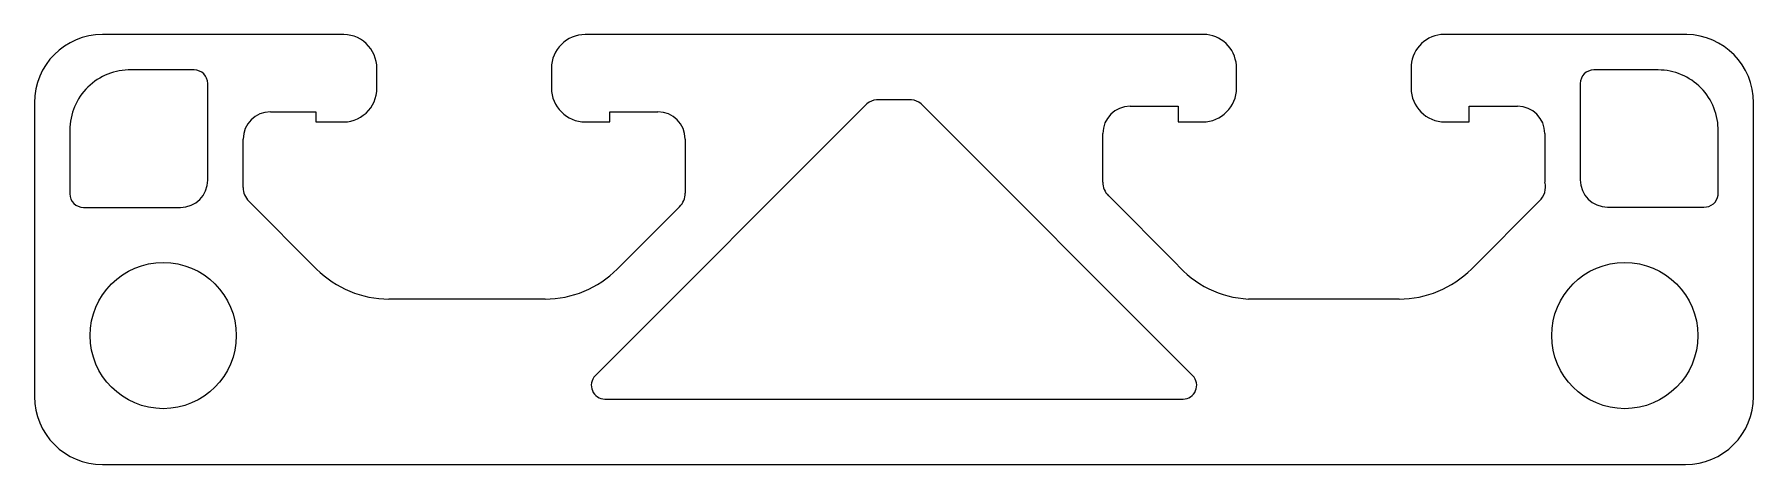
# Model space of a CAD drawing. Header units: millimetres. Extents: x -40 to 40, y -10 to 10.
import ezdxf

# ---------------------------------------------------------------- set-up
doc = ezdxf.new("R2010")
doc.units = ezdxf.units.MM

msp = doc.modelspace()

# ---------------------------------------------------------------- linework, layer by layer
at = {"color": 7, "linetype": 'Continuous', "lineweight": 15}
for p, q in [((-25.762, 10), (-36.828, 10)), ((14.552, 10), (-14.365, 10)), ((36.885, 10), (25.448, 10)), ((-32.57, 8.35), (-35.494, 8.35)), ((-24.06, 7.506), (-24.06, 8.42)), ((-15.94, 8.425), (-15.94, 7.511)), ((15.94, 7.511), (15.94, 8.425)), ((24.06, 8.425), (24.06, 7.511)), ((35.555, 8.35), (32.564, 8.35)), ((-31.935, 3.23), (-31.935, 7.715)), ((31.935, 7.722), (31.935, 3.246)), ((-40, 6.828), (-40, -6.828)), ((-29.015, 6.405), (-26.899, 6.405)), ((-26.899, 6.405), (-26.899, 5.937)), ((-1.258, 6.769), (-13.899, -5.87)), ((-13.229, 5.937), (-13.229, 6.405)), ((-13.229, 6.405), (-10.985, 6.405)), ((0.809, 6.955), (-0.809, 6.955)), ((13.899, -5.87), (1.258, 6.769)), ((10.985, 6.661), (13.229, 6.661)), ((13.229, 6.661), (13.229, 5.937)), ((26.771, 5.937), (26.771, 6.661)), ((26.771, 6.661), (29.015, 6.661)), ((40, -6.828), (40, 6.828)), ((-26.899, 5.937), (-25.762, 5.937)), ((-14.365, 5.937), (-13.229, 5.937)), ((13.229, 5.937), (14.365, 5.937)), ((25.635, 5.937), (26.771, 5.937)), ((-38.35, 5.557), (-38.35, 2.595)), ((-30.285, 2.879), (-30.285, 5.136)), ((-9.715, 5.136), (-9.715, 2.621)), ((9.715, 3.134), (9.715, 5.391)), ((30.285, 5.391), (30.285, 3.134)), ((38.35, 2.536), (38.35, 5.497)), ((13.134, -0.654), (9.975, 2.506)), ((-37.715, 1.96), (-33.205, 1.96)), ((-26.866, -0.909), (-30.025, 2.25)), ((-9.975, 1.992), (-12.876, -0.909)), ((30.025, 2.25), (26.866, -0.909)), ((33.205, 1.976), (37.681, 1.976)), ((-16.235, -2.3), (-23.507, -2.3)), ((23.507, -2.3), (16.493, -2.3)), ((-13.45, -6.954), (13.45, -6.954)), ((-36.828, -10), (36.825, -10))]:
    msp.add_line(p, q, dxfattribs=at)
for centre in [(-34.005, -4), (34.005, -4)]:
    msp.add_circle(centre, 3.4, dxfattribs=at)
for centre, radius, start, end in [((-36.828, 6.828), 3.172, 90, 180), ((-25.644, 8.42), 1.584, 0, 94.25632), ((-14.365, 8.425), 1.575, 90, 180), ((14.365, 8.437), 1.575, 359.59436, 83.17814), ((25.635, 8.437), 1.575, 96.82186, 180.40564), ((36.825, 6.826), 3.175, 0.04069, 88.91777), ((-35.556, 5.557), 2.794, 88.71189, 180), ((-32.57, 7.715), 0.635, 0, 90), ((32.57, 7.715), 0.635, 90.53394, 179.38985), ((35.557, 5.556), 2.794, 358.77798, 90.04286), ((-25.635, 7.506), 1.575, 265.37103, 0), ((-14.365, 7.511), 1.575, 180, 270), ((14.365, 7.511), 1.575, 270, 0), ((25.635, 7.511), 1.575, 180, 270), ((-29.015, 5.136), 1.27, 90, 180), ((-10.985, 5.136), 1.27, 0, 90), ((-0.809, 6.32), 0.635, 89.99657, 134.99657), ((0.809, 6.32), 0.635, 45.00343, 90.00343), ((10.985, 5.391), 1.27, 90, 180), ((29.015, 5.391), 1.27, 0, 90), ((-33.205, 3.23), 1.27, 270, 0), ((33.205, 3.246), 1.27, 180, 270), ((-37.715, 2.595), 0.635, 180, 270), ((-29.396, 2.879), 0.889, 180, 224.99842), ((-10.604, 2.621), 0.889, 315.00158, 0), ((10.604, 3.134), 0.889, 180, 224.99842), ((29.426, 2.907), 0.889, 312.37176, 14.80252), ((37.719, 2.61), 0.635, 266.5145, 353.28661), ((16.735, 2.443), 4.749, 220.69488, 267.07284), ((-23.507, 2.449), 4.749, 224.99842, 270), ((-16.235, 2.449), 4.749, 270, 315.00158), ((23.507, 2.449), 4.749, 270, 315.00158), ((-13.45, -6.319), 0.635, 134.99657, 269.99657), ((13.45, -6.319), 0.635, 270.00343, 45.00343), ((-36.828, -6.828), 3.172, 180, 270), ((36.825, -6.825), 3.175, 269.99998, 359.94909)]:
    msp.add_arc(centre, radius, start, end, dxfattribs=at)

doc.saveas('drawing.dxf')
